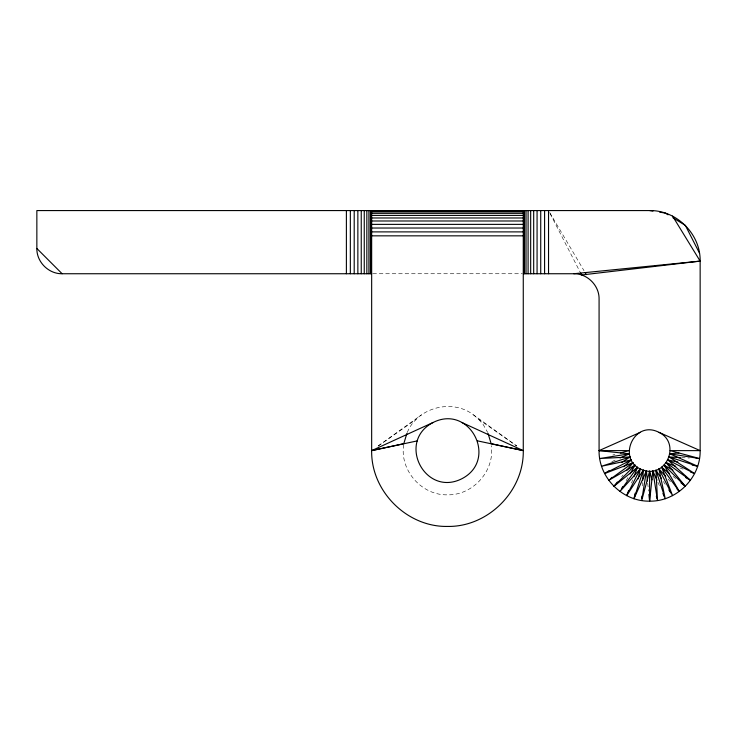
<?xml version="1.0" encoding="UTF-8"?>
<svg xmlns="http://www.w3.org/2000/svg" width="737" height="737" viewBox="0 0 737 737"><rect width="100%" height="100%" fill="white"/><g stroke="black" fill="none" stroke-linecap="round" stroke-linejoin="round"><path stroke-width="0.55" stroke-dasharray="3.69 2.76" d="M642.461 485.904L642.636 482.532M403.71 444.697C399.463 470.206 421.656 495.485 447.46 494.84C472.868 495.457 494.997 470.906 491.293 445.682M631.508 483.021L632.714 479.861M407.303 432.379C417.547 407.404 452.131 398.422 473.458 414.848L516.812 445.986M626.1 480.764L628.348 476.857M621.669 476.719L623.087 474.96M378.118 445.986L421.472 414.848M378.155 446.06L416.193 419.353M611.839 461.648L616.989 459.344M612.76 455.015L614.934 454.425M372.811 273.74L522.118 273.74M681.522 457.603L689.399 458.009M679.91 467.931L683.061 469.137M473.458 414.848L478.737 419.353L516.775 446.06M673.074 476.443L675.709 478.562M667.989 478.958L671.011 482.302M478.737 419.353L483.242 424.632L487.627 432.379M663.337 481.482L665.179 484.32M549.701 212.542L584.008 270.682M550.115 213.638L580.037 271.916M657.883 482.219L659.716 486.337M647.712 483.232L648.542 491.072"/><path stroke-width="1.11" d="M641.826 498.286L641.936 496.038M642.747 480.275L643.272 470.151C615.736 461.426 633.295 419.031 658.933 432.333L700.15 450.62C700.657 477.64 676.63 501.667 649.61 501.16C622.599 501.667 598.564 477.64 599.08 450.62L599.08 299.01C599.328 285.505 587.315 273.491 573.81 273.74L523.27 273.74M638.196 478.838L640.296 468.916L626.671 495.651L643.272 470.151C666.57 478.368 681.218 442.992 658.933 432.333M648.901 494.435L649.61 501.16L652.825 470.897L656.962 480.165M647.473 480.985L646.404 470.897L641.706 500.534L649.61 471.155L651.959 479.861M646.404 470.897L633.995 498.691L635.165 493.173M433.126 422.476C396.359 441.417 424.871 497.383 461.804 478.764C498.571 459.824 470.059 403.867 433.126 422.476L371.66 450.62C370.895 491.146 406.935 527.195 447.46 526.43C487.986 527.195 524.035 491.146 523.27 450.62L523.27 210.57M633.995 498.691L643.272 470.151M627.076 494.601L628.679 490.391M633.921 476.71L637.542 467.23L613.875 486.356L617.422 481.98M406.925 433.292L403.793 443.702L372.765 450.381M621.595 488.576L622.719 486.623M630.034 473.928L635.091 465.139L608.725 480.331L633 462.689L626.625 470.584M637.542 467.23L619.909 491.505L640.296 468.916M613.875 486.356L635.091 465.139M610.402 478.82L612.078 477.309M623.788 466.742L631.323 459.943L601.549 466.235L630.089 456.968L621.586 462.504M605.528 472.951L609.306 470.492M631.323 459.943L604.58 473.569L633 462.689M620.075 457.972L629.334 453.835L599.08 450.62L640.296 432.333M620.379 452.969L629.085 450.62L599.08 450.62M417.428 440.864L371.66 450.62L371.66 210.57M629.334 453.835L599.697 458.525L630.089 456.968M371.66 273.74L62.12 273.74C48.614 273.998 36.592 261.985 36.85 248.47L36.85 210.57L649.61 210.57C676.63 210.063 700.657 234.09 700.15 261.11L581.613 274.984L580.563 272.939M680.398 457.548L669.141 456.968L697.681 466.235L669.887 453.835L678.86 452.887M573.81 273.74L700.15 261.11L700.15 450.62L670.145 450.62L699.524 458.525L669.887 453.835M371.66 210.883L523.27 210.883M371.66 211.805L523.27 211.805M371.66 213.325L523.27 213.325M371.66 215.397L523.27 215.397M371.66 217.977L523.27 217.977M371.66 220.989L523.27 220.989M371.66 224.37L523.27 224.37M371.66 228.028L523.27 228.028M371.66 231.888L523.27 231.888M371.66 235.84L523.27 235.84M696.152 458.359L698.4 458.469M649.61 210.57L652.964 211.104M659.652 212.164L665.225 213.048L668.1 214.808M685.613 477.512L690.495 480.331L667.906 459.943L677.828 462.044M692.163 465.075L696.576 466.005M477.502 440.864L523.27 450.62L461.804 422.476M522.164 450.381L491.137 443.702L488.005 433.292M680.97 482.818L685.346 486.356L666.22 462.689L675.7 466.318M690.431 471.956L693.591 473.163M667.906 459.943L694.641 473.569L669.141 456.968M677.054 488.999L679.321 491.505L664.129 465.139L672.918 470.206M672.89 217.737L685.346 225.375L699.524 253.206M666.22 462.689L690.495 480.331M665.732 476.443L658.933 468.916L672.559 495.651L661.679 467.23L669.574 473.605M664.129 465.139L685.346 486.356M36.85 248.47L62.12 273.74M661.679 467.23L679.321 491.505M652.825 470.897L657.515 500.534L655.958 470.151L661.494 478.654M668.864 489.985L670.716 492.823M672.559 216.079L700.15 261.11M585.169 272.653L586.33 274.625M662.932 493.541L664.313 496.627M655.958 470.151L665.225 498.691L658.933 468.916M656.345 496.185L656.934 498.359M649.61 471.155L649.61 501.16M548.54 210.57L548.54 273.74M544.588 210.57L544.588 273.74M540.728 210.57L540.728 273.74M537.07 210.57L537.07 273.74M533.689 210.57L533.689 273.74M530.668 210.57L530.668 273.74M528.097 210.57L528.097 273.74M526.025 210.57L526.025 273.74M524.504 210.57L524.504 273.74M523.583 210.57L523.583 273.74M371.347 210.57L371.347 273.74M370.425 210.57L370.425 273.74M368.905 210.57L368.905 273.74M366.833 210.57L366.833 273.74M364.253 210.57L364.253 273.74M361.241 210.57L361.241 273.74M357.86 210.57L357.86 273.74M354.202 210.57L354.202 273.74M350.342 210.57L350.342 273.74M346.39 210.57L346.39 273.74"/></g></svg>
